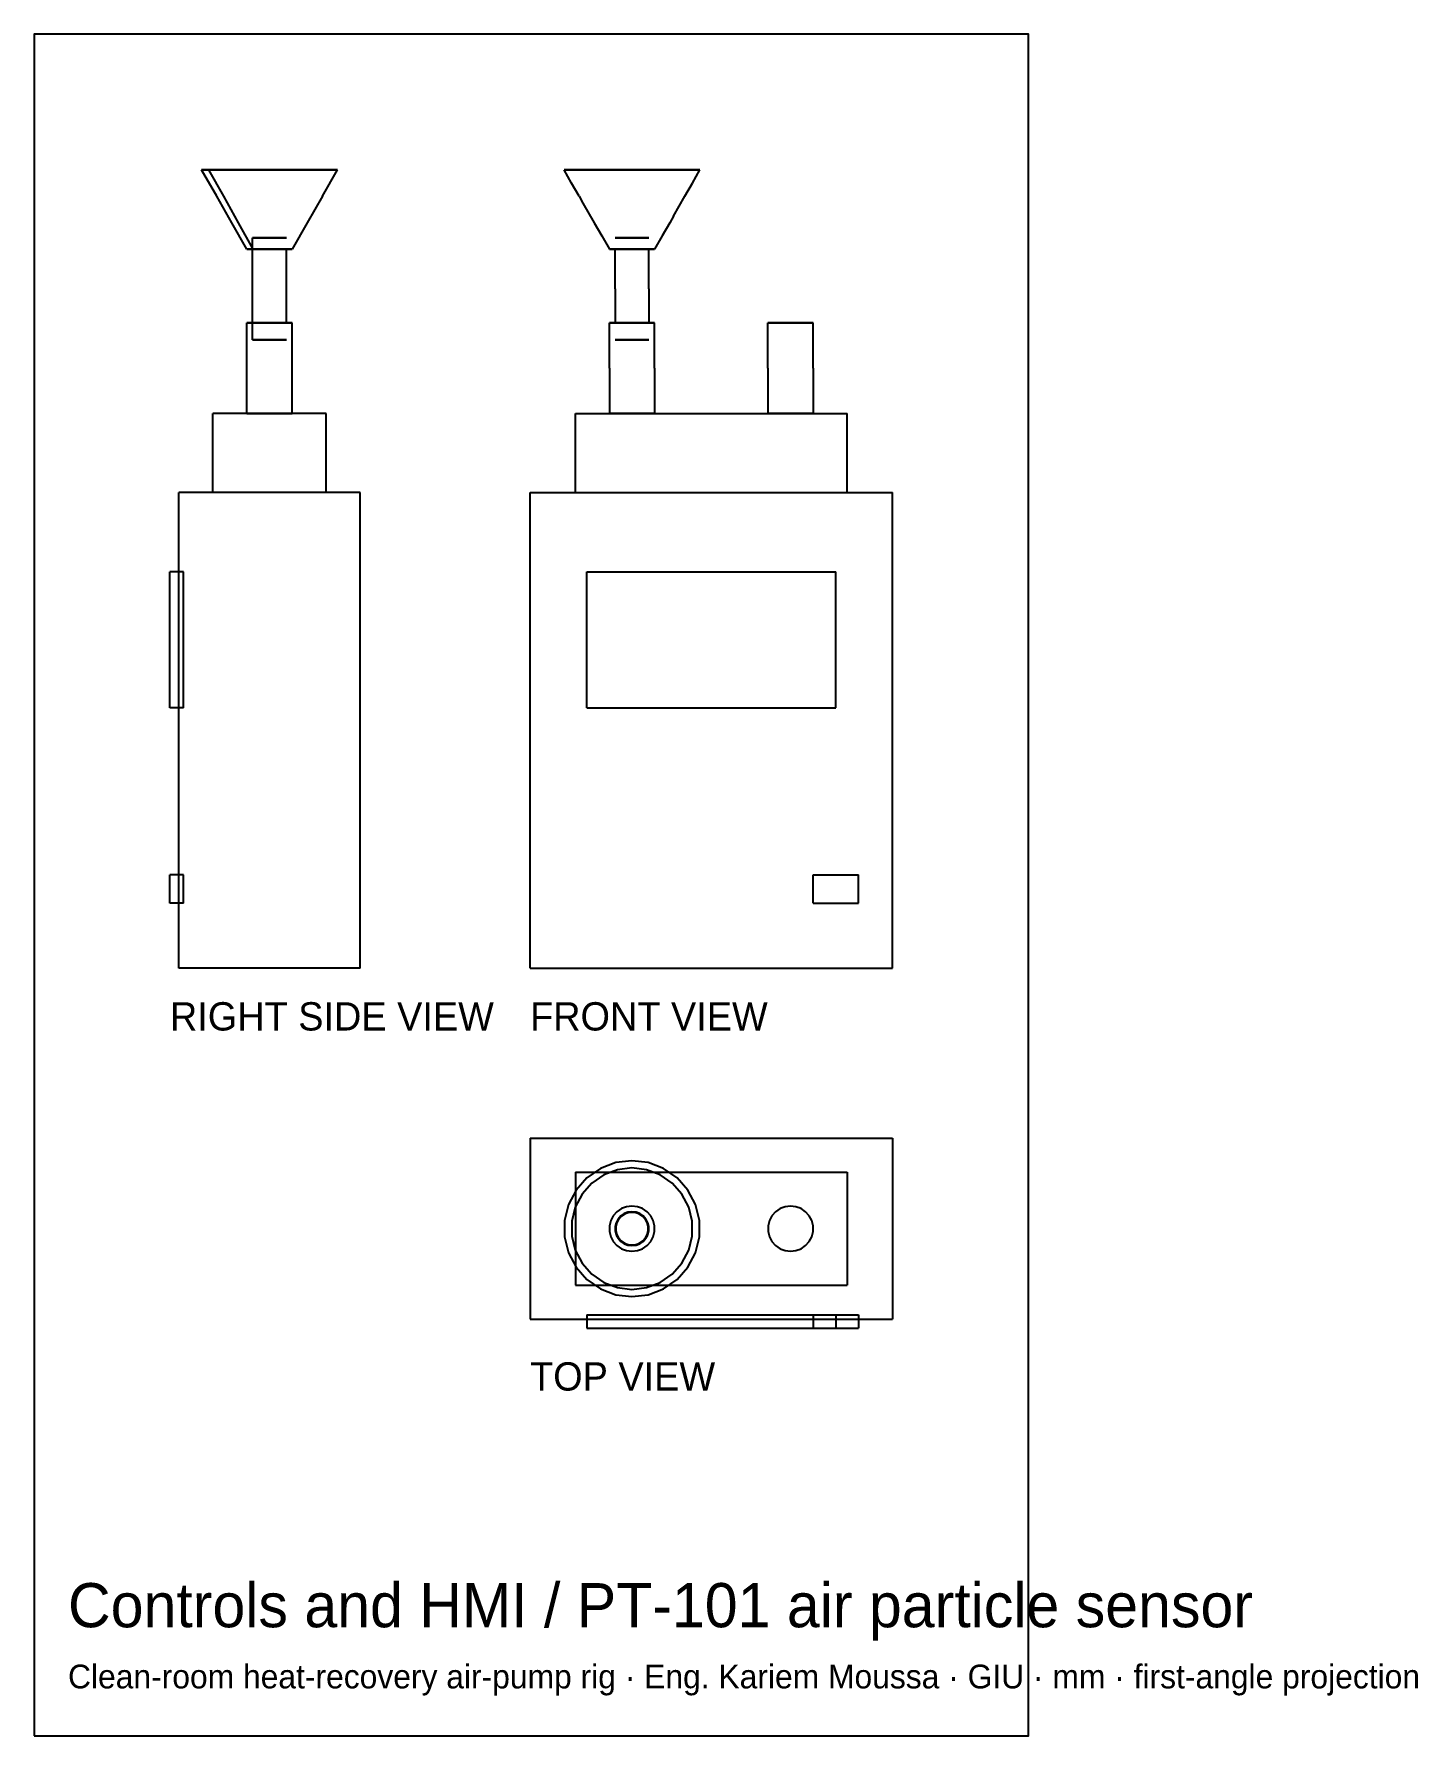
# Model space of a CAD drawing. Header units: millimetres. Extents: x 240 to 362, y 71 to 222.
import ezdxf

# ---------------------------------------------------------------- set-up
doc = ezdxf.new("R2010")
doc.units = ezdxf.units.MM
for name, color, linetype in [('BORDER', 7, 'Continuous'), ('HIDDEN', 8, 'Continuous'), ('TEXT', 5, 'Continuous'), ('VISIBLE', 7, 'Continuous')]:
    doc.layers.add(name, color=color, linetype=linetype)

msp = doc.modelspace()

# ---------------------------------------------------------------- linework, layer by layer
at = {"layer": 'BORDER'}
msp.add_lwpolyline([(240.2, 71.2), (328, 71.2), (328, 221.5), (240.2, 221.5)], close=True, dxfattribs=at)
at = {"layer": 'HIDDEN'}
for points in [[(255.17, 209.5), (255, 209.5)], [(255.69, 209.5), (255.17, 209.5)], [(256.95, 207.17), (255.64, 209.5)], [(255.79, 209.5), (255.64, 209.5)], [(255.64, 209.5), (255.79, 209.5)], [(256.51, 209.5), (255.69, 209.5)], [(256.25, 209.5), (255.79, 209.5)], [(255.79, 209.5), (256.25, 209.5)], [(256.99, 209.5), (256.25, 209.5)], [(256.25, 209.5), (256.99, 209.5)], [(257.59, 209.5), (256.51, 209.5)], [(257.95, 209.5), (256.99, 209.5)], [(256.99, 209.5), (257.95, 209.5)], [(258.87, 209.5), (257.59, 209.5)], [(259.1, 209.5), (257.95, 209.5)], [(257.95, 209.5), (259.1, 209.5)], [(260.28, 209.5), (258.87, 209.5)], [(260.35, 209.5), (259.1, 209.5)], [(259.1, 209.5), (260.35, 209.5)], [(261.72, 209.5), (260.28, 209.5)], [(261.65, 209.5), (260.35, 209.5)], [(260.35, 209.5), (261.65, 209.5)], [(262.9, 209.5), (261.65, 209.5)], [(261.65, 209.5), (262.9, 209.5)], [(263.13, 209.5), (261.72, 209.5)], [(264.05, 209.5), (262.9, 209.5)], [(262.9, 209.5), (264.05, 209.5)], [(264.41, 209.5), (263.13, 209.5)], [(265.01, 209.5), (264.05, 209.5)], [(264.05, 209.5), (265.01, 209.5)], [(265.49, 209.5), (264.41, 209.5)], [(265.75, 209.5), (265.01, 209.5)], [(265.01, 209.5), (265.75, 209.5)], [(266.31, 209.5), (265.49, 209.5)], [(266.21, 209.5), (265.75, 209.5)], [(265.75, 209.5), (266.21, 209.5)], [(266.36, 209.5), (266.21, 209.5)], [(266.21, 209.5), (266.36, 209.5)], [(266.83, 209.5), (266.31, 209.5)], [(267, 209.5), (266.83, 209.5)], [(287.04, 209.5), (287, 209.5)], [(287.39, 209.5), (287.04, 209.5)], [(288.06, 209.5), (287.39, 209.5)], [(287.64, 209.5), (287.68, 209.5)], [(287.68, 209.5), (287.64, 209.5)], [(287.68, 209.5), (287.99, 209.5)], [(287.99, 209.5), (287.68, 209.5)], [(287.99, 209.5), (288.59, 209.5)], [(288.59, 209.5), (287.99, 209.5)], [(289.02, 209.5), (288.06, 209.5)], [(288.59, 209.5), (289.45, 209.5)], [(289.45, 209.5), (288.59, 209.5)], [(290.21, 209.5), (289.02, 209.5)], [(289.45, 209.5), (290.51, 209.5)], [(290.51, 209.5), (289.45, 209.5)], [(291.56, 209.5), (290.21, 209.5)], [(290.51, 209.5), (291.72, 209.5)], [(291.72, 209.5), (290.51, 209.5)], [(293, 209.5), (291.56, 209.5)], [(291.72, 209.5), (293, 209.5)], [(293, 209.5), (291.72, 209.5)], [(294.28, 209.5), (293, 209.5)], [(293, 209.5), (294.28, 209.5)], [(294.44, 209.5), (293, 209.5)], [(295.49, 209.5), (294.28, 209.5)], [(294.28, 209.5), (295.49, 209.5)], [(295.79, 209.5), (294.44, 209.5)], [(296.55, 209.5), (295.49, 209.5)], [(295.49, 209.5), (296.55, 209.5)], [(296.98, 209.5), (295.79, 209.5)], [(297.41, 209.5), (296.55, 209.5)], [(296.55, 209.5), (297.41, 209.5)], [(297.94, 209.5), (296.98, 209.5)], [(298.01, 209.5), (297.41, 209.5)], [(297.41, 209.5), (298.01, 209.5)], [(298.61, 209.5), (297.94, 209.5)], [(298.32, 209.5), (298.01, 209.5)], [(298.01, 209.5), (298.32, 209.5)], [(298.36, 209.5), (298.32, 209.5)], [(298.32, 209.5), (298.36, 209.5)], [(298.96, 209.5), (298.61, 209.5)], [(299, 209.5), (298.96, 209.5)], [(258.25, 204.83), (256.95, 207.17)], [(259.56, 202.5), (258.25, 204.83)], [(259.5, 202.5), (259.5, 203.5)], [(259.54, 203.5), (259.5, 203.5)], [(259.5, 203.5), (259.54, 203.5)], [(259.67, 203.5), (259.54, 203.5)], [(259.54, 203.5), (259.67, 203.5)], [(259.88, 203.5), (259.67, 203.5)], [(259.67, 203.5), (259.88, 203.5)], [(260.15, 203.5), (259.88, 203.5)], [(259.88, 203.5), (260.15, 203.5)], [(260.47, 203.5), (260.15, 203.5)], [(260.15, 203.5), (260.47, 203.5)], [(260.82, 203.5), (260.47, 203.5)], [(260.47, 203.5), (260.82, 203.5)], [(261.18, 203.5), (260.82, 203.5)], [(260.82, 203.5), (261.18, 203.5)], [(261.53, 203.5), (261.18, 203.5)], [(261.18, 203.5), (261.53, 203.5)], [(261.85, 203.5), (261.53, 203.5)], [(261.53, 203.5), (261.85, 203.5)], [(262.12, 203.5), (261.85, 203.5)], [(261.85, 203.5), (262.12, 203.5)], [(262.33, 203.5), (262.12, 203.5)], [(262.12, 203.5), (262.33, 203.5)], [(262.46, 203.5), (262.33, 203.5)], [(262.33, 203.5), (262.46, 203.5)], [(262.5, 203.5), (262.46, 203.5)], [(262.46, 203.5), (262.5, 203.5)], [(291.5, 203.5), (291.51, 203.5)], [(291.51, 203.5), (291.5, 203.5)], [(291.51, 203.5), (291.6, 203.5)], [(291.6, 203.5), (291.51, 203.5)], [(291.6, 203.5), (291.77, 203.5)], [(291.77, 203.5), (291.6, 203.5)], [(291.77, 203.5), (292.01, 203.5)], [(292.01, 203.5), (291.77, 203.5)], [(292.01, 203.5), (292.3, 203.5)], [(292.3, 203.5), (292.01, 203.5)], [(292.3, 203.5), (292.64, 203.5)], [(292.64, 203.5), (292.3, 203.5)], [(292.64, 203.5), (293, 203.5)], [(293, 203.5), (292.64, 203.5)], [(293.36, 203.5), (293, 203.5)], [(293, 203.5), (293.36, 203.5)], [(293.7, 203.5), (293.36, 203.5)], [(293.36, 203.5), (293.7, 203.5)], [(293.99, 203.5), (293.7, 203.5)], [(293.7, 203.5), (293.99, 203.5)], [(294.23, 203.5), (293.99, 203.5)], [(293.99, 203.5), (294.23, 203.5)], [(294.4, 203.5), (294.23, 203.5)], [(294.23, 203.5), (294.4, 203.5)], [(294.49, 203.5), (294.4, 203.5)], [(294.4, 203.5), (294.49, 203.5)], [(294.5, 203.5), (294.49, 203.5)], [(294.49, 203.5), (294.5, 203.5)], [(259.06, 202.5), (259, 202.5)], [(259.23, 202.5), (259.06, 202.5)], [(259.5, 202.5), (259.23, 202.5)], [(259.86, 202.5), (259.5, 202.5)], [(259.6, 202.5), (259.56, 202.5)], [(259.56, 202.5), (259.6, 202.5)], [(259.73, 202.5), (259.6, 202.5)], [(259.6, 202.5), (259.73, 202.5)], [(259.92, 202.5), (259.73, 202.5)], [(259.73, 202.5), (259.92, 202.5)], [(260.29, 202.5), (259.86, 202.5)], [(260.18, 202.5), (259.92, 202.5)], [(259.92, 202.5), (260.18, 202.5)], [(260.49, 202.5), (260.18, 202.5)], [(260.18, 202.5), (260.49, 202.5)], [(260.76, 202.5), (260.29, 202.5)], [(260.83, 202.5), (260.49, 202.5)], [(260.49, 202.5), (260.83, 202.5)], [(261.24, 202.5), (260.76, 202.5)], [(261.17, 202.5), (260.83, 202.5)], [(260.83, 202.5), (261.17, 202.5)], [(261.51, 202.5), (261.17, 202.5)], [(261.17, 202.5), (261.51, 202.5)], [(261.71, 202.5), (261.24, 202.5)], [(261.82, 202.5), (261.51, 202.5)], [(261.51, 202.5), (261.82, 202.5)], [(262.14, 202.5), (261.71, 202.5)], [(262.08, 202.5), (261.82, 202.5)], [(261.82, 202.5), (262.08, 202.5)], [(262.27, 202.5), (262.08, 202.5)], [(262.08, 202.5), (262.27, 202.5)], [(262.5, 202.5), (262.14, 202.5)], [(262.4, 202.5), (262.27, 202.5)], [(262.27, 202.5), (262.4, 202.5)], [(262.44, 202.5), (262.4, 202.5)], [(262.4, 202.5), (262.44, 202.5)], [(262.77, 202.5), (262.5, 202.5)], [(262.94, 202.5), (262.77, 202.5)], [(263, 202.5), (262.94, 202.5)], [(291.01, 202.5), (291, 202.5)], [(291.13, 202.5), (291.01, 202.5)], [(291.35, 202.5), (291.13, 202.5)], [(291.67, 202.5), (291.35, 202.5)], [(291.56, 202.5), (291.57, 202.5)], [(291.57, 202.5), (291.56, 202.5)], [(291.57, 202.5), (291.65, 202.5)], [(291.65, 202.5), (291.57, 202.5)], [(291.65, 202.5), (291.82, 202.5)], [(291.82, 202.5), (291.65, 202.5)], [(292.07, 202.5), (291.67, 202.5)], [(291.82, 202.5), (292.05, 202.5)], [(292.05, 202.5), (291.82, 202.5)], [(292.05, 202.5), (292.33, 202.5)], [(292.33, 202.5), (292.05, 202.5)], [(292.52, 202.5), (292.07, 202.5)], [(292.33, 202.5), (292.66, 202.5)], [(292.66, 202.5), (292.33, 202.5)], [(293, 202.5), (292.52, 202.5)], [(292.66, 202.5), (293, 202.5)], [(293, 202.5), (292.66, 202.5)], [(293.34, 202.5), (293, 202.5)], [(293, 202.5), (293.34, 202.5)], [(293.48, 202.5), (293, 202.5)], [(293.67, 202.5), (293.34, 202.5)], [(293.34, 202.5), (293.67, 202.5)], [(293.93, 202.5), (293.48, 202.5)], [(293.95, 202.5), (293.67, 202.5)], [(293.67, 202.5), (293.95, 202.5)], [(294.33, 202.5), (293.93, 202.5)], [(294.18, 202.5), (293.95, 202.5)], [(293.95, 202.5), (294.18, 202.5)], [(294.35, 202.5), (294.18, 202.5)], [(294.18, 202.5), (294.35, 202.5)], [(294.65, 202.5), (294.33, 202.5)], [(294.43, 202.5), (294.35, 202.5)], [(294.35, 202.5), (294.43, 202.5)], [(294.44, 202.5), (294.43, 202.5)], [(294.43, 202.5), (294.44, 202.5)], [(294.87, 202.5), (294.65, 202.5)], [(294.99, 202.5), (294.87, 202.5)], [(295, 202.5), (294.99, 202.5)], [(259, 188), (259, 196)], [(259.06, 196), (259, 196)], [(259, 196), (259.06, 196)], [(259.06, 196), (259, 196)], [(259.23, 196), (259.06, 196)], [(259.06, 196), (259.23, 196)], [(259.23, 196), (259.06, 196)], [(259.5, 196), (259.23, 196)], [(259.23, 196), (259.5, 196)], [(259.5, 196), (259.23, 196)], [(259.86, 196), (259.5, 196)], [(259.5, 196), (259.86, 196)], [(259.86, 196), (259.5, 196)], [(259.5, 194.5), (259.5, 196)], [(260.29, 196), (259.86, 196)], [(259.86, 196), (260.29, 196)], [(260.29, 196), (259.86, 196)], [(260.76, 196), (260.29, 196)], [(260.29, 196), (260.76, 196)], [(260.76, 196), (260.29, 196)], [(261.24, 196), (260.76, 196)], [(260.76, 196), (261.24, 196)], [(261.24, 196), (260.76, 196)], [(261.71, 196), (261.24, 196)], [(261.24, 196), (261.71, 196)], [(261.71, 196), (261.24, 196)], [(262.14, 196), (261.71, 196)], [(261.71, 196), (262.14, 196)], [(262.14, 196), (261.71, 196)], [(262.5, 196), (262.14, 196)], [(262.14, 196), (262.5, 196)], [(262.5, 196), (262.14, 196)], [(262.77, 196), (262.5, 196)], [(262.5, 196), (262.77, 196)], [(262.77, 196), (262.5, 196)], [(262.94, 196), (262.77, 196)], [(262.77, 196), (262.94, 196)], [(262.94, 196), (262.77, 196)], [(263, 196), (262.94, 196)], [(262.94, 196), (263, 196)], [(263, 196), (262.94, 196)], [(291.01, 196), (291, 196)], [(291.13, 196), (291.01, 196)], [(291.35, 196), (291.13, 196)], [(291.67, 196), (291.35, 196)], [(292.07, 196), (291.67, 196)], [(292.52, 196), (292.07, 196)], [(293, 196), (292.52, 196)], [(293.48, 196), (293, 196)], [(293.93, 196), (293.48, 196)], [(294.33, 196), (293.93, 196)], [(294.65, 196), (294.33, 196)], [(294.87, 196), (294.65, 196)], [(294.99, 196), (294.87, 196)], [(295, 196), (294.99, 196)], [(305.01, 196), (305, 196)], [(305.13, 196), (305.01, 196)], [(305.35, 196), (305.13, 196)], [(305.67, 196), (305.35, 196)], [(306.07, 196), (305.67, 196)], [(306.52, 196), (306.07, 196)], [(307, 196), (306.52, 196)], [(307.48, 196), (307, 196)], [(307.93, 196), (307.48, 196)], [(308.33, 196), (307.93, 196)], [(308.65, 196), (308.33, 196)], [(308.87, 196), (308.65, 196)], [(308.99, 196), (308.87, 196)], [(309, 196), (308.99, 196)], [(259.54, 194.5), (259.5, 194.5)], [(259.5, 194.5), (259.54, 194.5)], [(259.67, 194.5), (259.54, 194.5)], [(259.54, 194.5), (259.67, 194.5)], [(259.88, 194.5), (259.67, 194.5)], [(259.67, 194.5), (259.88, 194.5)], [(260.15, 194.5), (259.88, 194.5)], [(259.88, 194.5), (260.15, 194.5)], [(260.47, 194.5), (260.15, 194.5)], [(260.15, 194.5), (260.47, 194.5)], [(260.82, 194.5), (260.47, 194.5)], [(260.47, 194.5), (260.82, 194.5)], [(261.18, 194.5), (260.82, 194.5)], [(260.82, 194.5), (261.18, 194.5)], [(261.53, 194.5), (261.18, 194.5)], [(261.18, 194.5), (261.53, 194.5)], [(261.85, 194.5), (261.53, 194.5)], [(261.53, 194.5), (261.85, 194.5)], [(262.12, 194.5), (261.85, 194.5)], [(261.85, 194.5), (262.12, 194.5)], [(262.33, 194.5), (262.12, 194.5)], [(262.12, 194.5), (262.33, 194.5)], [(262.46, 194.5), (262.33, 194.5)], [(262.33, 194.5), (262.46, 194.5)], [(262.5, 194.5), (262.46, 194.5)], [(262.46, 194.5), (262.5, 194.5)], [(291.5, 194.5), (291.51, 194.5)], [(291.51, 194.5), (291.5, 194.5)], [(291.51, 194.5), (291.6, 194.5)], [(291.6, 194.5), (291.51, 194.5)], [(291.6, 194.5), (291.77, 194.5)], [(291.77, 194.5), (291.6, 194.5)], [(291.77, 194.5), (292.01, 194.5)], [(292.01, 194.5), (291.77, 194.5)], [(292.01, 194.5), (292.3, 194.5)], [(292.3, 194.5), (292.01, 194.5)], [(292.3, 194.5), (292.64, 194.5)], [(292.64, 194.5), (292.3, 194.5)], [(292.64, 194.5), (293, 194.5)], [(293, 194.5), (292.64, 194.5)], [(293.36, 194.5), (293, 194.5)], [(293, 194.5), (293.36, 194.5)], [(293.7, 194.5), (293.36, 194.5)], [(293.36, 194.5), (293.7, 194.5)], [(293.99, 194.5), (293.7, 194.5)], [(293.7, 194.5), (293.99, 194.5)], [(294.23, 194.5), (293.99, 194.5)], [(293.99, 194.5), (294.23, 194.5)], [(294.4, 194.5), (294.23, 194.5)], [(294.23, 194.5), (294.4, 194.5)], [(294.49, 194.5), (294.4, 194.5)], [(294.4, 194.5), (294.49, 194.5)], [(294.5, 194.5), (294.49, 194.5)], [(294.49, 194.5), (294.5, 194.5)], [(266, 188), (256, 188)], [(256, 181), (256, 188)], [(259.06, 188), (259, 188)], [(259, 188), (259.06, 188)], [(259.06, 188), (259, 188)], [(259, 188), (259.06, 188)], [(259.23, 188), (259.06, 188)], [(259.06, 188), (259.23, 188)], [(259.23, 188), (259.06, 188)], [(259.06, 188), (259.23, 188)], [(259.5, 188), (259.23, 188)], [(259.23, 188), (259.5, 188)], [(259.5, 188), (259.23, 188)], [(259.23, 188), (259.5, 188)], [(259.86, 188), (259.5, 188)], [(259.5, 188), (259.86, 188)], [(259.86, 188), (259.5, 188)], [(259.5, 188), (259.86, 188)], [(260.29, 188), (259.86, 188)], [(259.86, 188), (260.29, 188)], [(260.29, 188), (259.86, 188)], [(259.86, 188), (260.29, 188)], [(260.76, 188), (260.29, 188)], [(260.29, 188), (260.76, 188)], [(260.76, 188), (260.29, 188)], [(260.29, 188), (260.76, 188)], [(261.24, 188), (260.76, 188)], [(260.76, 188), (261.24, 188)], [(261.24, 188), (260.76, 188)], [(260.76, 188), (261.24, 188)], [(261.71, 188), (261.24, 188)], [(261.24, 188), (261.71, 188)], [(261.71, 188), (261.24, 188)], [(261.24, 188), (261.71, 188)], [(262.14, 188), (261.71, 188)], [(261.71, 188), (262.14, 188)], [(262.14, 188), (261.71, 188)], [(261.71, 188), (262.14, 188)], [(262.5, 188), (262.14, 188)], [(262.14, 188), (262.5, 188)], [(262.5, 188), (262.14, 188)], [(262.14, 188), (262.5, 188)], [(262.77, 188), (262.5, 188)], [(262.5, 188), (262.77, 188)], [(262.77, 188), (262.5, 188)], [(262.5, 188), (262.77, 188)], [(262.94, 188), (262.77, 188)], [(262.77, 188), (262.94, 188)], [(262.94, 188), (262.77, 188)], [(262.77, 188), (262.94, 188)], [(263, 188), (262.94, 188)], [(262.94, 188), (263, 188)], [(263, 188), (262.94, 188)], [(262.94, 188), (263, 188)], [(266, 181), (266, 188)], [(288, 188), (312, 188)], [(288, 181), (288, 188)], [(291, 188), (291.01, 188)], [(291.01, 188), (291, 188)], [(291.01, 188), (291.13, 188)], [(291.13, 188), (291.01, 188)], [(291.13, 188), (291.35, 188)], [(291.35, 188), (291.13, 188)], [(291.35, 188), (291.67, 188)], [(291.67, 188), (291.35, 188)], [(291.67, 188), (292.07, 188)], [(292.07, 188), (291.67, 188)], [(292.07, 188), (292.52, 188)], [(292.52, 188), (292.07, 188)], [(292.52, 188), (293, 188)], [(293, 188), (292.52, 188)], [(293.48, 188), (293, 188)], [(293, 188), (293.48, 188)], [(293.93, 188), (293.48, 188)], [(293.48, 188), (293.93, 188)], [(294.33, 188), (293.93, 188)], [(293.93, 188), (294.33, 188)], [(294.65, 188), (294.33, 188)], [(294.33, 188), (294.65, 188)], [(294.87, 188), (294.65, 188)], [(294.65, 188), (294.87, 188)], [(294.99, 188), (294.87, 188)], [(294.87, 188), (294.99, 188)], [(295, 188), (294.99, 188)], [(294.99, 188), (295, 188)], [(305, 188), (305.01, 188)], [(305.01, 188), (305, 188)], [(305.01, 188), (305.13, 188)], [(305.13, 188), (305.01, 188)], [(305.13, 188), (305.35, 188)], [(305.35, 188), (305.13, 188)], [(305.35, 188), (305.67, 188)], [(305.67, 188), (305.35, 188)], [(305.67, 188), (306.07, 188)], [(306.07, 188), (305.67, 188)], [(306.07, 188), (306.52, 188)], [(306.52, 188), (306.07, 188)], [(306.52, 188), (307, 188)], [(307, 188), (306.52, 188)], [(307.48, 188), (307, 188)], [(307, 188), (307.48, 188)], [(307.93, 188), (307.48, 188)], [(307.48, 188), (307.93, 188)], [(308.33, 188), (307.93, 188)], [(307.93, 188), (308.33, 188)], [(308.65, 188), (308.33, 188)], [(308.33, 188), (308.65, 188)], [(308.87, 188), (308.65, 188)], [(308.65, 188), (308.87, 188)], [(308.99, 188), (308.87, 188)], [(308.87, 188), (308.99, 188)], [(309, 188), (308.99, 188)], [(308.99, 188), (309, 188)], [(312, 181), (312, 188)], [(269, 181), (253, 181)], [(253, 139), (253, 181)], [(266, 181), (256, 181)], [(266, 181), (256, 181)], [(269, 139), (269, 181)], [(284, 181), (316, 181)], [(284, 139), (284, 181)], [(288, 181), (312, 181)], [(288, 181), (312, 181)], [(316, 139), (316, 181)], [(253.4, 174), (252.2, 174)], [(252.2, 162), (252.2, 174)], [(253.4, 174), (253, 174)], [(253.4, 162), (253.4, 174)], [(253.4, 162), (253.4, 174)], [(289, 174), (311, 174)], [(289, 162), (289, 174)], [(311, 162), (311, 174)], [(253.4, 162), (252.2, 162)], [(253.4, 162), (253, 162)], [(289, 162), (311, 162)], [(253.4, 147.25), (252.2, 147.25)], [(252.2, 144.75), (252.2, 147.25)], [(253.4, 147.25), (253, 147.25)], [(253.4, 144.75), (253.4, 147.25)], [(253.4, 144.75), (253.4, 147.25)], [(309, 147.25), (313, 147.25)], [(309, 144.75), (309, 147.25)], [(313, 144.75), (313, 147.25)], [(253.4, 144.75), (252.2, 144.75)], [(253.4, 144.75), (253, 144.75)], [(309, 144.75), (313, 144.75)], [(269, 139), (253, 139)], [(284, 139), (316, 139)], [(284, 124), (316, 124)], [(284, 124), (284, 108)], [(316, 124), (316, 108)], [(288, 121), (312, 121)], [(288, 121), (288, 111)], [(289.76, 121), (296.24, 121)], [(312, 121), (312, 111)], [(288, 119.29), (288, 112.71)], [(291.67, 117.5), (291.35, 117.14)], [(291.67, 117.5), (291.35, 117.14)], [(291.67, 117.5), (291.35, 117.14)], [(292.07, 117.77), (291.67, 117.5)], [(292.07, 117.77), (291.67, 117.5)], [(292.07, 117.77), (291.67, 117.5)], [(292.3, 117.33), (292.01, 117.12)], [(292.33, 117.27), (292.05, 117.08)], [(292.52, 117.94), (292.07, 117.77)], [(292.52, 117.94), (292.07, 117.77)], [(292.52, 117.94), (292.07, 117.77)], [(292.64, 117.46), (292.3, 117.33)], [(292.66, 117.4), (292.33, 117.27)], [(293, 118), (292.52, 117.94)], [(293, 118), (292.52, 117.94)], [(293, 118), (292.52, 117.94)], [(293, 117.5), (292.64, 117.46)], [(293, 117.44), (292.66, 117.4)], [(293.48, 117.94), (293, 118)], [(293.48, 117.94), (293, 118)], [(293.48, 117.94), (293, 118)], [(293.36, 117.46), (293, 117.5)], [(293.34, 117.4), (293, 117.44)], [(293.67, 117.27), (293.34, 117.4)], [(293.7, 117.33), (293.36, 117.46)], [(293.93, 117.77), (293.48, 117.94)], [(293.93, 117.77), (293.48, 117.94)], [(293.93, 117.77), (293.48, 117.94)], [(293.95, 117.08), (293.67, 117.27)], [(293.99, 117.12), (293.7, 117.33)], [(294.33, 117.5), (293.93, 117.77)], [(294.33, 117.5), (293.93, 117.77)], [(294.33, 117.5), (293.93, 117.77)], [(294.65, 117.14), (294.33, 117.5)], [(294.65, 117.14), (294.33, 117.5)], [(294.65, 117.14), (294.33, 117.5)], [(305.67, 117.5), (305.35, 117.14)], [(306.07, 117.77), (305.67, 117.5)], [(306.52, 117.94), (306.07, 117.77)], [(307, 118), (306.52, 117.94)], [(307.48, 117.94), (307, 118)], [(307.93, 117.77), (307.48, 117.94)], [(308.33, 117.5), (307.93, 117.77)], [(308.65, 117.14), (308.33, 117.5)], [(291.13, 116.71), (291.01, 116.24)], [(291.13, 116.71), (291.01, 116.24)], [(291.13, 116.71), (291.01, 116.24)], [(291.01, 116.24), (291.01, 115.76)], [(291.01, 116.24), (291.01, 115.76)], [(291.01, 116.24), (291.01, 115.76)], [(291.01, 115.76), (291.13, 115.29)], [(291.01, 115.76), (291.13, 115.29)], [(291.01, 115.76), (291.13, 115.29)], [(291.35, 117.14), (291.13, 116.71)], [(291.35, 117.14), (291.13, 116.71)], [(291.35, 117.14), (291.13, 116.71)], [(291.6, 116.53), (291.51, 116.18)], [(291.51, 116.18), (291.51, 115.82)], [(291.51, 115.82), (291.6, 115.47)], [(291.65, 116.51), (291.57, 116.17)], [(291.57, 116.17), (291.57, 115.83)], [(291.57, 115.83), (291.65, 115.49)], [(291.77, 116.85), (291.6, 116.53)], [(291.82, 116.82), (291.65, 116.51)], [(292.01, 117.12), (291.77, 116.85)], [(292.05, 117.08), (291.82, 116.82)], [(294.18, 116.82), (293.95, 117.08)], [(294.23, 116.85), (293.99, 117.12)], [(294.35, 116.51), (294.18, 116.82)], [(294.4, 116.53), (294.23, 116.85)], [(294.43, 116.17), (294.35, 116.51)], [(294.35, 115.49), (294.43, 115.83)], [(294.49, 116.18), (294.4, 116.53)], [(294.4, 115.47), (294.49, 115.82)], [(294.43, 115.83), (294.43, 116.17)], [(294.49, 115.82), (294.49, 116.18)], [(294.87, 116.71), (294.65, 117.14)], [(294.87, 116.71), (294.65, 117.14)], [(294.87, 116.71), (294.65, 117.14)], [(294.99, 116.24), (294.87, 116.71)], [(294.99, 116.24), (294.87, 116.71)], [(294.99, 116.24), (294.87, 116.71)], [(294.87, 115.29), (294.99, 115.76)], [(294.87, 115.29), (294.99, 115.76)], [(294.87, 115.29), (294.99, 115.76)], [(294.99, 115.76), (294.99, 116.24)], [(294.99, 115.76), (294.99, 116.24)], [(294.99, 115.76), (294.99, 116.24)], [(305.13, 116.71), (305.01, 116.24)], [(305.01, 116.24), (305.01, 115.76)], [(305.01, 115.76), (305.13, 115.29)], [(305.35, 117.14), (305.13, 116.71)], [(308.87, 116.71), (308.65, 117.14)], [(308.99, 116.24), (308.87, 116.71)], [(308.87, 115.29), (308.99, 115.76)], [(308.99, 115.76), (308.99, 116.24)], [(291.13, 115.29), (291.35, 114.86)], [(291.13, 115.29), (291.35, 114.86)], [(291.13, 115.29), (291.35, 114.86)], [(291.35, 114.86), (291.67, 114.5)], [(291.35, 114.86), (291.67, 114.5)], [(291.35, 114.86), (291.67, 114.5)], [(291.6, 115.47), (291.77, 115.15)], [(291.65, 115.49), (291.82, 115.18)], [(291.67, 114.5), (292.07, 114.23)], [(291.67, 114.5), (292.07, 114.23)], [(291.67, 114.5), (292.07, 114.23)], [(291.77, 115.15), (292.01, 114.88)], [(291.82, 115.18), (292.05, 114.92)], [(292.01, 114.88), (292.3, 114.67)], [(292.05, 114.92), (292.33, 114.73)], [(292.07, 114.23), (292.52, 114.06)], [(292.07, 114.23), (292.52, 114.06)], [(292.07, 114.23), (292.52, 114.06)], [(292.3, 114.67), (292.64, 114.54)], [(292.33, 114.73), (292.66, 114.6)], [(292.64, 114.54), (293, 114.5)], [(292.66, 114.6), (293, 114.56)], [(293, 114.56), (293.34, 114.6)], [(293, 114.5), (293.36, 114.54)], [(293.34, 114.6), (293.67, 114.73)], [(293.36, 114.54), (293.7, 114.67)], [(293.48, 114.06), (293.93, 114.23)], [(293.48, 114.06), (293.93, 114.23)], [(293.48, 114.06), (293.93, 114.23)], [(293.67, 114.73), (293.95, 114.92)], [(293.7, 114.67), (293.99, 114.88)], [(293.93, 114.23), (294.33, 114.5)], [(293.93, 114.23), (294.33, 114.5)], [(293.93, 114.23), (294.33, 114.5)], [(293.95, 114.92), (294.18, 115.18)], [(293.99, 114.88), (294.23, 115.15)], [(294.18, 115.18), (294.35, 115.49)], [(294.23, 115.15), (294.4, 115.47)], [(294.33, 114.5), (294.65, 114.86)], [(294.33, 114.5), (294.65, 114.86)], [(294.33, 114.5), (294.65, 114.86)], [(294.65, 114.86), (294.87, 115.29)], [(294.65, 114.86), (294.87, 115.29)], [(294.65, 114.86), (294.87, 115.29)], [(305.13, 115.29), (305.35, 114.86)], [(305.35, 114.86), (305.67, 114.5)], [(305.67, 114.5), (306.07, 114.23)], [(306.07, 114.23), (306.52, 114.06)], [(307.48, 114.06), (307.93, 114.23)], [(307.93, 114.23), (308.33, 114.5)], [(308.33, 114.5), (308.65, 114.86)], [(308.65, 114.86), (308.87, 115.29)], [(292.52, 114.06), (293, 114)], [(292.52, 114.06), (293, 114)], [(292.52, 114.06), (293, 114)], [(293, 114), (293.48, 114.06)], [(293, 114), (293.48, 114.06)], [(293, 114), (293.48, 114.06)], [(306.52, 114.06), (307, 114)], [(307, 114), (307.48, 114.06)], [(288, 111), (312, 111)], [(289.76, 111), (296.24, 111)], [(289, 108.4), (311, 108.4)], [(289, 108.4), (311, 108.4)], [(289, 108.4), (289, 108)], [(289, 108.4), (289, 107.2)], [(309, 108.4), (313, 108.4)], [(309, 108.4), (313, 108.4)], [(309, 108.4), (309, 107.2)], [(309, 108.4), (309, 107.2)], [(311, 108.4), (311, 108)], [(311, 108.4), (311, 107.2)], [(313, 108.4), (313, 108)], [(313, 108.4), (313, 107.2)], [(284, 108), (316, 108)], [(289, 107.2), (311, 107.2)], [(309, 107.2), (311, 107.2)], [(309, 107.2), (313, 107.2)]]:
    msp.add_lwpolyline(points, dxfattribs=at)
at = {"layer": 'VISIBLE'}
for points in [[(256.33, 207.17), (255, 209.5)], [(255, 209.5), (255.17, 209.5)], [(255.17, 209.5), (255.69, 209.5)], [(255.69, 209.5), (256.51, 209.5)], [(256.51, 209.5), (257.59, 209.5)], [(257.59, 209.5), (258.87, 209.5)], [(258.87, 209.5), (260.28, 209.5)], [(260.28, 209.5), (261.72, 209.5)], [(261.72, 209.5), (263.13, 209.5)], [(263.13, 209.5), (264.41, 209.5)], [(264.41, 209.5), (265.49, 209.5)], [(265.49, 209.5), (266.31, 209.5)], [(265.67, 207.17), (267, 209.5)], [(266.31, 209.5), (266.83, 209.5)], [(266.83, 209.5), (267, 209.5)], [(287, 209.5), (287.04, 209.5)], [(287.67, 208.33), (287, 209.5)], [(287.04, 209.5), (287.39, 209.5)], [(287.39, 209.5), (288.06, 209.5)], [(288.06, 209.5), (289.02, 209.5)], [(289.02, 209.5), (290.21, 209.5)], [(290.21, 209.5), (291.56, 209.5)], [(291.56, 209.5), (293, 209.5)], [(293, 209.5), (294.44, 209.5)], [(294.44, 209.5), (295.79, 209.5)], [(295.79, 209.5), (296.98, 209.5)], [(296.98, 209.5), (297.94, 209.5)], [(297.94, 209.5), (298.61, 209.5)], [(298.33, 208.33), (299, 209.5)], [(298.61, 209.5), (298.96, 209.5)], [(298.96, 209.5), (299, 209.5)], [(288.33, 207.17), (287.67, 208.33)], [(297.67, 207.17), (298.33, 208.33)], [(257.67, 204.83), (256.33, 207.17)], [(265, 206), (264.33, 204.83)], [(265.67, 207.17), (265, 206)], [(288.33, 207.17), (288.67, 206.57)], [(288.67, 206.57), (289.67, 204.83)], [(296.67, 205.43), (297.67, 207.17)], [(259, 202.5), (257.67, 204.83)], [(264.33, 204.83), (263, 202.5)], [(289.67, 204.83), (290.33, 203.67)], [(296.33, 204.83), (295.67, 203.67)], [(296.67, 205.43), (296.33, 204.83)], [(290.33, 203.67), (291, 202.5)], [(295.67, 203.67), (295, 202.5)], [(259, 202.5), (259.06, 202.5)], [(259.06, 202.5), (259.23, 202.5)], [(259.23, 202.5), (259.5, 202.5)], [(259.5, 202.5), (259.86, 202.5)], [(259.5, 196), (259.5, 202.5)], [(259.86, 202.5), (260.29, 202.5)], [(260.29, 202.5), (260.76, 202.5)], [(260.76, 202.5), (261.24, 202.5)], [(261.24, 202.5), (261.71, 202.5)], [(261.71, 202.5), (262.14, 202.5)], [(262.14, 202.5), (262.5, 202.5)], [(262.5, 202.5), (262.77, 202.5)], [(262.5, 196), (262.5, 202.5)], [(262.77, 202.5), (262.94, 202.5)], [(262.94, 202.5), (263, 202.5)], [(291, 202.5), (291.01, 202.5)], [(291.01, 202.5), (291.13, 202.5)], [(291.13, 202.5), (291.35, 202.5)], [(291.35, 202.5), (291.67, 202.5)], [(291.5, 199), (291.5, 202.5)], [(291.67, 202.5), (292.07, 202.5)], [(292.07, 202.5), (292.52, 202.5)], [(292.52, 202.5), (293, 202.5)], [(293, 202.5), (293.48, 202.5)], [(293.48, 202.5), (293.93, 202.5)], [(293.93, 202.5), (294.33, 202.5)], [(294.33, 202.5), (294.65, 202.5)], [(294.5, 199), (294.5, 202.5)], [(294.65, 202.5), (294.87, 202.5)], [(294.87, 202.5), (294.99, 202.5)], [(294.99, 202.5), (295, 202.5)], [(291.5, 199), (291.5, 196)], [(294.5, 199), (294.5, 196)], [(259, 188), (259, 196)], [(259, 196), (259.06, 196)], [(259.06, 196), (259.23, 196)], [(259.23, 196), (259.5, 196)], [(259.5, 196), (259.86, 196)], [(259.86, 196), (260.29, 196)], [(260.29, 196), (260.76, 196)], [(260.76, 196), (261.24, 196)], [(261.24, 196), (261.71, 196)], [(261.71, 196), (262.14, 196)], [(262.14, 196), (262.5, 196)], [(262.5, 196), (262.77, 196)], [(262.77, 196), (262.94, 196)], [(262.94, 196), (263, 196)], [(263, 188), (263, 196)], [(291, 196), (291.01, 196)], [(291, 192), (291, 196)], [(291.01, 196), (291.13, 196)], [(291.13, 196), (291.35, 196)], [(291.35, 196), (291.67, 196)], [(291.67, 196), (292.07, 196)], [(292.07, 196), (292.52, 196)], [(292.52, 196), (293, 196)], [(293, 196), (293.48, 196)], [(293.48, 196), (293.93, 196)], [(293.93, 196), (294.33, 196)], [(294.33, 196), (294.65, 196)], [(294.65, 196), (294.87, 196)], [(294.87, 196), (294.99, 196)], [(294.99, 196), (295, 196)], [(295, 192), (295, 196)], [(305, 196), (305.01, 196)], [(305, 192), (305, 196)], [(305.01, 196), (305.13, 196)], [(305.13, 196), (305.35, 196)], [(305.35, 196), (305.67, 196)], [(305.67, 196), (306.07, 196)], [(306.07, 196), (306.52, 196)], [(306.52, 196), (307, 196)], [(307, 196), (307.48, 196)], [(307.48, 196), (307.93, 196)], [(307.93, 196), (308.33, 196)], [(308.33, 196), (308.65, 196)], [(308.65, 196), (308.87, 196)], [(308.87, 196), (308.99, 196)], [(308.99, 196), (309, 196)], [(309, 192), (309, 196)], [(291, 192), (291, 188)], [(295, 192), (295, 188)], [(305, 192), (305, 188)], [(309, 192), (309, 188)], [(266, 188), (256, 188)], [(256, 181), (256, 188)], [(266, 181), (266, 188)], [(288, 188), (312, 188)], [(288, 181), (288, 188)], [(312, 181), (312, 188)], [(269, 181), (253, 181)], [(253, 139), (253, 181)], [(269, 139), (269, 181)], [(284, 181), (316, 181)], [(284, 139), (284, 181)], [(316, 139), (316, 181)], [(253, 174), (252.2, 174)], [(252.2, 162), (252.2, 174)], [(289, 174), (311, 174)], [(289, 162), (289, 174)], [(311, 162), (311, 174)], [(253, 162), (252.2, 162)], [(289, 162), (311, 162)], [(253, 147.25), (252.2, 147.25)], [(252.2, 144.75), (252.2, 147.25)], [(309, 147.25), (313, 147.25)], [(309, 144.75), (309, 147.25)], [(313, 144.75), (313, 147.25)], [(253, 144.75), (252.2, 144.75)], [(309, 144.75), (313, 144.75)], [(269, 139), (253, 139)], [(284, 139), (316, 139)], [(284, 124), (316, 124)], [(284, 124), (284, 108)], [(316, 124), (316, 108)], [(291.56, 121.83), (290.21, 121.31)], [(293, 122), (291.56, 121.83)], [(294.44, 121.83), (293, 122)], [(295.79, 121.31), (294.44, 121.83)], [(288, 121), (289.76, 121)], [(288, 121), (288, 119.29)], [(289.02, 120.49), (288.06, 119.41)], [(290.21, 121.31), (289.02, 120.49)], [(290.51, 120.75), (289.45, 120.01)], [(291.72, 121.21), (290.51, 120.75)], [(293, 121.36), (291.72, 121.21)], [(294.28, 121.21), (293, 121.36)], [(295.49, 120.75), (294.28, 121.21)], [(296.55, 120.01), (295.49, 120.75)], [(296.98, 120.49), (295.79, 121.31)], [(296.24, 121), (312, 121)], [(297.94, 119.41), (296.98, 120.49)], [(312, 121), (312, 111)], [(288.06, 119.41), (287.39, 118.13)], [(288.59, 119.05), (287.99, 117.9)], [(289.45, 120.01), (288.59, 119.05)], [(297.41, 119.05), (296.55, 120.01)], [(298.01, 117.9), (297.41, 119.05)], [(298.61, 118.13), (297.94, 119.41)], [(287.39, 118.13), (287.04, 116.72)], [(287.99, 117.9), (287.68, 116.65)], [(292.3, 117.33), (292.01, 117.12)], [(292.64, 117.46), (292.3, 117.33)], [(293, 117.5), (292.64, 117.46)], [(293.36, 117.46), (293, 117.5)], [(293.7, 117.33), (293.36, 117.46)], [(293.99, 117.12), (293.7, 117.33)], [(298.32, 116.65), (298.01, 117.9)], [(298.96, 116.72), (298.61, 118.13)], [(305.67, 117.5), (305.35, 117.14)], [(306.07, 117.77), (305.67, 117.5)], [(306.52, 117.94), (306.07, 117.77)], [(307, 118), (306.52, 117.94)], [(307.48, 117.94), (307, 118)], [(307.93, 117.77), (307.48, 117.94)], [(308.33, 117.5), (307.93, 117.77)], [(308.65, 117.14), (308.33, 117.5)], [(287.04, 116.72), (287.04, 115.28)], [(287.68, 116.65), (287.68, 115.35)], [(291.6, 116.53), (291.51, 116.18)], [(291.51, 116.18), (291.51, 115.82)], [(291.51, 115.82), (291.6, 115.47)], [(291.77, 116.85), (291.6, 116.53)], [(292.01, 117.12), (291.77, 116.85)], [(294.23, 116.85), (293.99, 117.12)], [(294.4, 116.53), (294.23, 116.85)], [(294.49, 116.18), (294.4, 116.53)], [(294.4, 115.47), (294.49, 115.82)], [(294.49, 115.82), (294.49, 116.18)], [(298.32, 115.35), (298.32, 116.65)], [(298.96, 115.28), (298.96, 116.72)], [(305.13, 116.71), (305.01, 116.24)], [(305.01, 116.24), (305.01, 115.76)], [(305.01, 115.76), (305.13, 115.29)], [(305.35, 117.14), (305.13, 116.71)], [(308.87, 116.71), (308.65, 117.14)], [(308.99, 116.24), (308.87, 116.71)], [(308.87, 115.29), (308.99, 115.76)], [(308.99, 115.76), (308.99, 116.24)], [(287.04, 115.28), (287.39, 113.87)], [(287.68, 115.35), (287.99, 114.1)], [(291.6, 115.47), (291.77, 115.15)], [(291.77, 115.15), (292.01, 114.88)], [(292.01, 114.88), (292.3, 114.67)], [(292.3, 114.67), (292.64, 114.54)], [(292.64, 114.54), (293, 114.5)], [(293, 114.5), (293.36, 114.54)], [(293.36, 114.54), (293.7, 114.67)], [(293.7, 114.67), (293.99, 114.88)], [(293.99, 114.88), (294.23, 115.15)], [(294.23, 115.15), (294.4, 115.47)], [(298.01, 114.1), (298.32, 115.35)], [(298.61, 113.87), (298.96, 115.28)], [(305.13, 115.29), (305.35, 114.86)], [(305.35, 114.86), (305.67, 114.5)], [(305.67, 114.5), (306.07, 114.23)], [(306.07, 114.23), (306.52, 114.06)], [(307.48, 114.06), (307.93, 114.23)], [(307.93, 114.23), (308.33, 114.5)], [(308.33, 114.5), (308.65, 114.86)], [(308.65, 114.86), (308.87, 115.29)], [(287.39, 113.87), (288.06, 112.59)], [(287.99, 114.1), (288.59, 112.95)], [(288.59, 112.95), (289.45, 111.99)], [(296.55, 111.99), (297.41, 112.95)], [(297.41, 112.95), (298.01, 114.1)], [(297.94, 112.59), (298.61, 113.87)], [(306.52, 114.06), (307, 114)], [(307, 114), (307.48, 114.06)], [(288, 112.71), (288, 111)], [(288.06, 112.59), (289.02, 111.51)], [(289.02, 111.51), (290.21, 110.69)], [(289.45, 111.99), (290.51, 111.25)], [(290.51, 111.25), (291.72, 110.79)], [(294.28, 110.79), (295.49, 111.25)], [(295.49, 111.25), (296.55, 111.99)], [(295.79, 110.69), (296.98, 111.51)], [(296.98, 111.51), (297.94, 112.59)], [(288, 111), (289.76, 111)], [(290.21, 110.69), (291.56, 110.17)], [(291.56, 110.17), (293, 110)], [(291.72, 110.79), (293, 110.64)], [(293, 110.64), (294.28, 110.79)], [(293, 110), (294.44, 110.17)], [(294.44, 110.17), (295.79, 110.69)], [(296.24, 111), (312, 111)], [(284, 108), (316, 108)], [(289, 108), (289, 107.2)], [(289, 107.2), (311, 107.2)], [(311, 108), (311, 107.2)], [(311, 107.2), (313, 107.2)], [(313, 108), (313, 107.2)]]:
    msp.add_lwpolyline(points, dxfattribs=at)

# ---------------------------------------------------------------- texts
at = {"layer": 'TEXT'}
for s, height, p in [('RIGHT SIDE VIEW', 2.5, (252.2, 133.5)), ('FRONT VIEW', 2.5, (284, 133.5)), ('TOP VIEW', 2.5, (284, 101.7)), ('Controls and HMI / PT-101 air particle sensor', 3.9, (243.2, 80.8)), ('Clean-room heat-recovery air-pump rig · Eng. Kariem Moussa · GIU · mm · first-angle projection', 2.1, (243.2, 75.4))]:
    msp.add_text(s, height=height, dxfattribs=at).set_placement(p)

doc.saveas('drawing.dxf')
